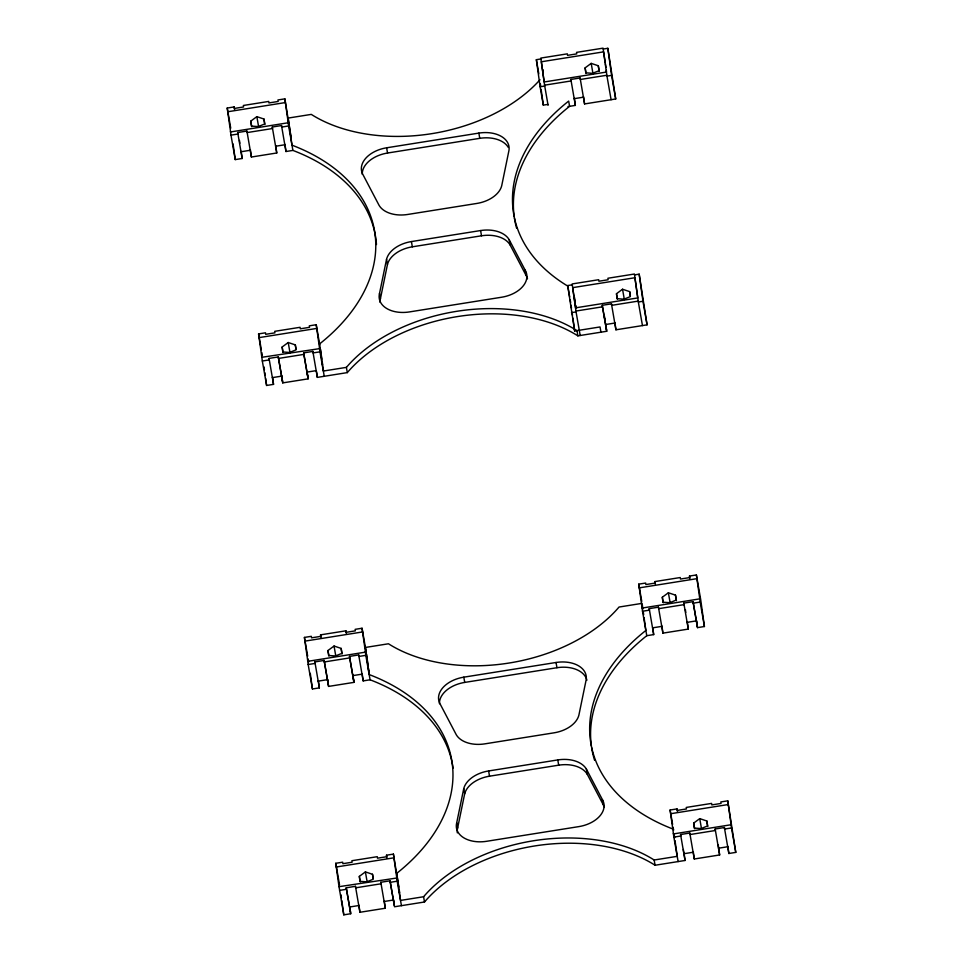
<?xml version="1.0" encoding="UTF-8"?>
<svg xmlns="http://www.w3.org/2000/svg" width="963" height="963" viewBox="0 0 963 963"><rect width="100%" height="100%" fill="white"/><g stroke="black" fill="none" stroke-linecap="round" stroke-linejoin="round"><path stroke-width="1.44" d="M380.036 302.322A28.023 18.237 -9.9 0 1 380.433 298.674L379.518 293.438L386.548 259.228A28.023 18.237 -9.9 0 1 411.418 241.569L480.597 230.554A28.023 18.237 -9.9 0 1 509.174 239.679L525.196 270.218L526.111 275.466A28.023 18.237 -9.9 0 1 527.483 278.825M380.433 298.674L387.463 264.464L386.548 259.228M457.329 832.887A28.023 18.237 -9.9 0 1 457.618 828.06L456.703 822.823L463.745 788.613A28.023 18.237 -9.9 0 1 488.614 770.954L557.782 759.927A28.023 18.237 -9.9 0 1 586.371 769.064L602.393 799.603L603.307 804.839A28.023 18.237 -9.9 0 1 604.331 807.054M457.618 828.06L464.66 793.849L463.745 788.613M256.856 116.655L250.777 121.133L251.463 126.105L258.24 126.586L264.644 123.998L263.958 119.039L256.856 116.655L258.662 126.996M591.198 63.377L585.119 67.855L585.805 72.827L592.57 73.308L598.986 70.72L598.3 65.761L591.198 63.377L593.003 73.718M288.214 342.515L282.135 347.005L282.821 351.976L289.586 352.458L296.002 349.87L295.316 344.898L288.214 342.515L290.019 352.867M622.543 289.237L616.464 293.727L617.163 298.699L623.928 299.18L630.344 296.592L629.646 291.62L622.543 289.237L624.349 299.589M334.053 646.029L327.962 650.519L328.66 655.49L335.425 655.972L341.841 653.383L341.143 648.412L334.053 646.029L335.846 656.381M668.382 592.763L662.303 597.241L662.989 602.212L669.767 602.694L676.17 600.105L675.484 595.146L668.382 592.763L670.188 603.103M365.398 871.9L359.319 876.39L360.006 881.35L366.783 881.843L373.187 879.255L372.5 874.284L365.398 871.9L367.204 882.252M699.74 818.622L693.661 823.112L694.347 828.084L701.112 828.565L707.528 825.977L706.842 821.006L699.74 818.622L701.545 828.974M234.141 106.941L234.346 108.446L243.567 106.977L243.362 105.473L268.725 101.428L268.93 102.933L278.163 101.464L277.946 99.959L284.867 98.852L288.238 122.758L230.59 131.943L227.22 108.037L234.141 106.941L234.647 109.818M547.923 104.389L543.313 105.123L540.111 86.778L536.355 59.682L540.965 58.948M603.211 49.029L607.834 48.294L615.706 98.972L584.577 103.932L580.099 77.979L570.878 79.448L571.083 80.952L544.577 85.177L548.079 105.316M227.737 111.756L285.385 102.56M241.171 151.323L242.17 158.498L235.249 159.593L230.988 135.145L237.897 134.038L237.692 132.533L246.913 131.064L251.391 157.029L276.754 152.985L275.755 145.81M246.913 131.064L247.13 132.569L272.493 128.536L272.276 127.02L281.509 125.551L285.975 151.516L292.896 150.409A204.565 133.123 -9.9 0 1 376.473 244.566M288.118 122.253L288.635 125.96L281.714 127.056L281.509 125.551M540.111 86.778L544.721 86.044L540.809 58.069L567.327 53.844L567.532 55.348L576.753 53.88L576.548 52.375L603.067 48.15L606.979 76.125L611.589 75.391L607.834 48.294M241.051 151.745L250.272 150.276M275.635 146.244L284.855 144.763M574.237 98.659L583.458 97.191M567.989 106.58L575.356 105.4L574.357 98.226M386.62 147.796L478.852 133.099A28.023 18.237 -9.9 0 1 508.729 151.576L501.699 185.799A28.023 18.237 -9.9 0 1 476.829 203.446L407.662 214.472A28.023 18.237 -9.9 0 1 379.073 205.336L363.051 174.797A28.023 18.237 -9.9 0 1 386.62 147.796L387.535 153.033A28.023 18.237 -9.9 0 0 362.269 174.327M387.535 153.033L479.767 138.335A28.023 18.237 -9.9 0 1 508.344 147.471M387.463 264.464A28.023 18.237 -9.9 0 1 412.333 246.817L481.512 235.791A28.023 18.237 -9.9 0 1 510.089 244.927L526.111 275.466M316.225 324.724L319.596 348.63L261.828 357.297L258.578 333.908L265.499 332.801L265.704 334.317L274.924 332.837L274.72 331.332L300.083 327.3L300.287 328.804L309.508 327.336L309.304 325.831L316.225 324.724L319.74 344.862M600.948 332.187L600.033 326.951L574.67 330.995L567.701 285.542L572.311 284.807M634.569 274.888L639.179 274.154L647.064 324.844L615.935 329.803L611.457 303.839L602.236 305.307L606.714 331.272L577.884 335.858A145.955 94.976 -9.9 0 0 347.306 372.609L317.333 377.388L312.855 351.423L303.634 352.891L308.112 378.856L282.749 382.889L278.271 356.936L269.05 358.405L269.255 359.909L262.333 361.017L266.607 385.465L273.528 384.369L272.529 377.195M259.095 337.616L316.731 328.431M278.476 358.441L303.839 354.396M319.463 348.112L319.981 351.832L313.071 352.927L312.855 351.423M602.441 306.824L575.922 311.049L580.195 335.497M571.468 312.65L576.079 311.916L572.166 283.941L598.673 279.715L598.89 281.22L608.11 279.752L607.906 278.247L634.412 274.022L638.337 301.997L642.947 301.263L639.179 274.154M272.397 377.616L281.617 376.148M306.992 372.103L316.213 370.635M605.583 324.531L614.803 323.05M577.884 335.858L576.969 330.622A145.955 94.976 -9.9 0 0 346.391 367.372L323.339 371.044L319.572 343.935A204.565 133.123 -9.9 0 0 291.982 145.172L288.226 118.064L311.278 114.392A145.955 94.976 -9.9 0 0 540.014 79.748M345.922 630.813L346.126 632.318L355.347 630.849L355.142 629.345L362.052 628.237L365.434 652.144L307.787 661.328L304.416 637.422L311.326 636.326L311.543 637.831L320.763 636.362L320.547 634.858L345.922 630.813L346.415 633.69M696.393 574.959L699.764 598.866L642.116 608.05L638.746 584.144L645.667 583.048L645.872 584.553L655.105 583.084L654.888 581.58L680.251 577.535L680.468 579.04L689.689 577.571L689.472 576.067L696.393 574.959L700.667 599.419L704.422 626.516L697.501 627.623L693.035 601.658L683.802 603.127L684.019 604.644L658.656 608.676L658.439 607.172L649.218 608.64L649.435 610.145L642.514 611.252L646.775 635.7A204.565 133.123 -9.9 0 0 591.402 746.108M304.922 641.129L362.57 631.945M639.263 587.863L696.911 578.667M642.104 603.356L619.04 607.039A145.955 94.976 -9.9 0 1 388.462 643.778L365.41 647.449L369.166 674.557A204.565 133.123 -9.9 0 1 396.768 873.321L400.524 900.429L423.588 896.746A145.955 94.976 -9.9 0 1 654.166 860.007L677.218 856.336L675.039 840.639M318.368 680.709L319.355 687.883L312.445 688.978L308.172 664.53L315.094 663.423L314.877 661.918L324.11 660.449L328.371 684.898M324.11 660.449L328.588 686.414L353.951 682.37L349.473 656.405L358.693 654.936L363.171 680.901L370.081 679.794A204.565 133.123 -9.9 0 1 453.055 768.161M324.314 661.954L349.677 657.91M365.302 651.626L365.82 655.346L358.898 656.441L358.693 654.936M693.24 603.163L700.161 602.068L699.644 598.36M318.235 681.13L327.456 679.661M352.819 675.617L362.04 674.148M652.577 627.852L661.798 626.383M687.161 622.351L696.381 620.87M646.775 635.7L653.696 634.605L652.697 627.431M658.439 607.172L662.917 633.136L688.28 629.092L687.293 621.917M463.805 677.17L556.036 662.484A28.023 18.237 -9.9 0 1 585.925 680.961L578.883 715.172A28.023 18.237 -9.9 0 1 554.014 732.831L484.846 743.857A28.023 18.237 -9.9 0 1 456.257 734.721L440.235 704.182A28.023 18.237 -9.9 0 1 463.805 677.17L464.72 682.418A28.023 18.237 -9.9 0 0 439.453 703.712M464.72 682.418L556.951 667.72A28.023 18.237 -9.9 0 1 586.912 680.215M464.66 793.849A28.023 18.237 -9.9 0 1 489.529 776.19L558.696 765.176A28.023 18.237 -9.9 0 1 587.286 774.312L603.307 804.839M393.41 854.109L396.78 878.015L339.012 886.682L335.762 863.293L342.684 862.186L342.888 863.691L352.109 862.222L351.904 860.717L377.267 856.685L377.484 858.189L386.705 856.721L386.488 855.204L393.41 854.109L398.863 887.116M677.025 808.908L677.23 810.425L686.45 808.944L686.246 807.439L711.609 803.407L711.813 804.912L721.034 803.443L720.83 801.938L727.751 800.831L731.122 824.737L673.474 833.922L670.104 810.015L677.025 808.908L677.519 811.785M336.28 867.001L393.927 857.816M670.621 813.723L728.257 804.538M339.012 886.682L343.791 914.85L350.713 913.743L346.235 887.79L355.455 886.321L359.933 912.274L385.296 908.241L384.309 901.067M355.455 886.321L355.672 887.826L381.035 883.781L380.818 882.277L390.051 880.808L394.312 905.256L393.53 899.586M678.133 861.572L673.859 837.124L680.781 836.016L680.576 834.512L689.797 833.043L694.275 858.996L719.638 854.963L718.254 844.948M689.797 833.043L690.002 834.548L715.365 830.503L715.16 828.999L724.381 827.53L728.859 853.495L735.78 852.387L727.751 800.831M339.53 890.402L346.439 889.294M684.055 853.302L685.054 860.477L655.081 865.243A145.955 94.976 -9.9 0 0 424.502 901.994L394.517 906.761L390.256 882.313L397.177 881.205L396.66 877.498M730.989 824.22L731.507 827.939L724.597 829.035L724.381 827.53M349.593 907.002L358.814 905.533M384.177 901.488L393.398 900.02M693.155 852.255L683.923 853.724L683.333 849.474M718.518 848.21L727.739 846.742M606.437 72.056L544.179 81.975L541.326 61.776L603.584 51.858L605.197 62.246M575.537 307.847L637.795 297.928L634.93 277.729L572.672 287.648L575.573 307.558M611.589 75.391L615.706 98.972M700.161 602.068L704.422 626.516M611.096 99.707L606.822 75.258L580.316 79.484L580.099 77.979M642.947 301.263L647.064 324.844M689.472 576.067L689.977 578.944M693.035 601.658L697.296 626.119M731.507 827.939L735.78 852.387M598.3 65.761L599.263 71.286M642.453 325.578L638.18 301.118L611.661 305.343L611.457 303.839M629.646 291.62L630.368 295.773M683.802 603.127L688.28 629.092M585.119 67.855L586.082 73.393M675.484 595.146L676.447 600.671M715.16 828.999L719.638 854.963M616.464 293.727L617.439 299.252M706.842 821.006L707.805 826.543M662.303 597.241L663.266 602.778M570.878 79.448L575.356 105.4M654.888 581.58L655.394 584.457M693.661 823.112L694.624 828.637M602.236 305.307L606.497 329.767M649.218 608.64L653.696 634.605M638.746 584.144L641.767 601.406M680.576 834.512L685.054 860.477M542.819 69.577L543.325 72.454M670.104 810.015L672.607 824.4M673.113 827.277L673.619 830.154M536.355 59.682L538.811 73.79M574.526 297.507L575.176 301.202M575.922 305.512L576.428 308.389M567.701 285.542L569.675 296.833M570.168 299.649L570.662 302.478M654.166 860.007L655.081 865.243M509.174 239.679L510.089 244.927M478.852 133.099L479.767 138.335M586.371 769.064L587.286 774.312M556.036 662.484L556.951 667.72M480.597 230.554L481.512 235.791M557.782 759.927L558.696 765.176M411.418 241.569L412.333 246.817M488.614 770.954L489.529 776.19M346.391 367.372L347.306 372.609M284.867 98.852L290.922 136.144M423.588 896.746L424.502 901.994M288.635 125.96L292.896 150.409M319.981 351.832L324.254 376.28M362.052 628.237L366.325 652.697M365.82 655.346L370.081 679.794M272.276 127.02L276.754 152.985M397.177 881.205L401.439 905.665M263.958 119.039L264.921 124.564M303.634 352.891L307.895 377.352M386.488 855.204L386.994 858.081M295.316 344.898L296.038 349.051M349.473 656.405L353.734 680.865M250.777 121.133L251.74 126.671M341.143 648.412L342.118 653.949M380.818 882.277L385.296 908.241M282.135 347.005L283.098 352.53M372.5 874.284L373.223 878.437M278.271 356.936L282.532 381.384M237.692 132.533L242.17 158.498M327.962 650.519L328.937 656.044M320.547 634.858L321.052 637.723M227.22 108.037L230.735 128.175M269.05 358.405L273.528 384.369M359.319 876.39L360.282 881.915M258.578 333.908L261.334 349.725M261.84 352.602L262.345 355.479M314.877 661.918L319.355 687.883M304.416 637.422L307.679 656.128M308.172 659.005L308.678 661.882M346.235 887.79L350.508 912.238M335.762 863.293L339.53 884.865M605.414 63.739L605.956 67.47M696.514 620.449L697.501 627.623M727.859 846.321L728.859 853.495M685.391 609.591L685.788 612.42M661.93 625.962L662.917 633.136M693.276 851.822L694.275 858.996M583.578 96.757L584.577 103.932M614.936 322.629L615.935 329.803M605.715 324.098L606.714 331.272M604.403 316.02L604.8 318.861M642.297 604.788L642.899 609.061M643.296 611.914L643.681 614.767M644.078 617.62L645.86 630.464A204.565 133.123 -9.9 0 0 673.462 829.227M674.244 834.933L674.642 837.786M641.996 607.545L642.514 611.252M673.354 833.404L673.859 837.124M540.339 83.721L540.737 86.574M541.134 89.427L543.313 105.123M571.107 305.319L571.492 308.172M572.094 312.445L572.491 315.298M572.889 318.151L574.67 330.995M366.518 654.118L368.107 665.529M368.504 668.382L368.901 671.235M399.26 889.968L399.657 892.821M320.486 349.172L321.871 359.163M322.268 362.016L322.665 364.869M323.062 367.722L323.46 370.574M362.172 673.727L363.171 680.901M390.051 880.808L390.256 882.313M284.988 144.342L285.975 151.516M316.538 371.622L317.333 377.388M352.952 675.195L353.951 682.37M307.113 371.682L308.112 378.856M327.589 679.24L328.588 686.414M358.934 905.1L359.933 912.274M250.392 149.855L251.391 157.029M281.75 375.714L282.749 382.889M349.713 906.568L350.713 913.743M239.474 140.417L239.871 143.246M310.267 673.293L312.445 688.978M341.022 894.88L341.42 897.733M341.817 900.586L343.791 914.85M307.654 660.823L308.172 664.53M233.07 143.908L235.249 159.593M264.031 366.927L264.428 369.78M264.825 372.633L265.222 375.486M265.619 378.339L266.607 385.465M230.47 131.437L230.988 135.145M261.828 357.297L262.333 361.017M606.317 70.203L606.485 71.768M594.604 760.325A204.565 133.123 -9.9 0 1 591.619 747.553M602.393 799.603A28.023 18.237 -9.9 0 1 578.823 826.615L486.592 841.301A28.023 18.237 -9.9 0 1 456.703 822.823M516.589 228.135A204.565 133.123 -9.9 0 1 514.423 218.168M514.218 216.723A204.565 133.123 -9.9 0 1 569.59 106.315L568.676 101.079A204.565 133.123 -9.9 0 0 567.869 286.155M525.196 270.218A28.023 18.237 -9.9 0 1 501.627 297.23L409.395 311.928A28.023 18.237 -9.9 0 1 379.518 293.438"/></g></svg>
